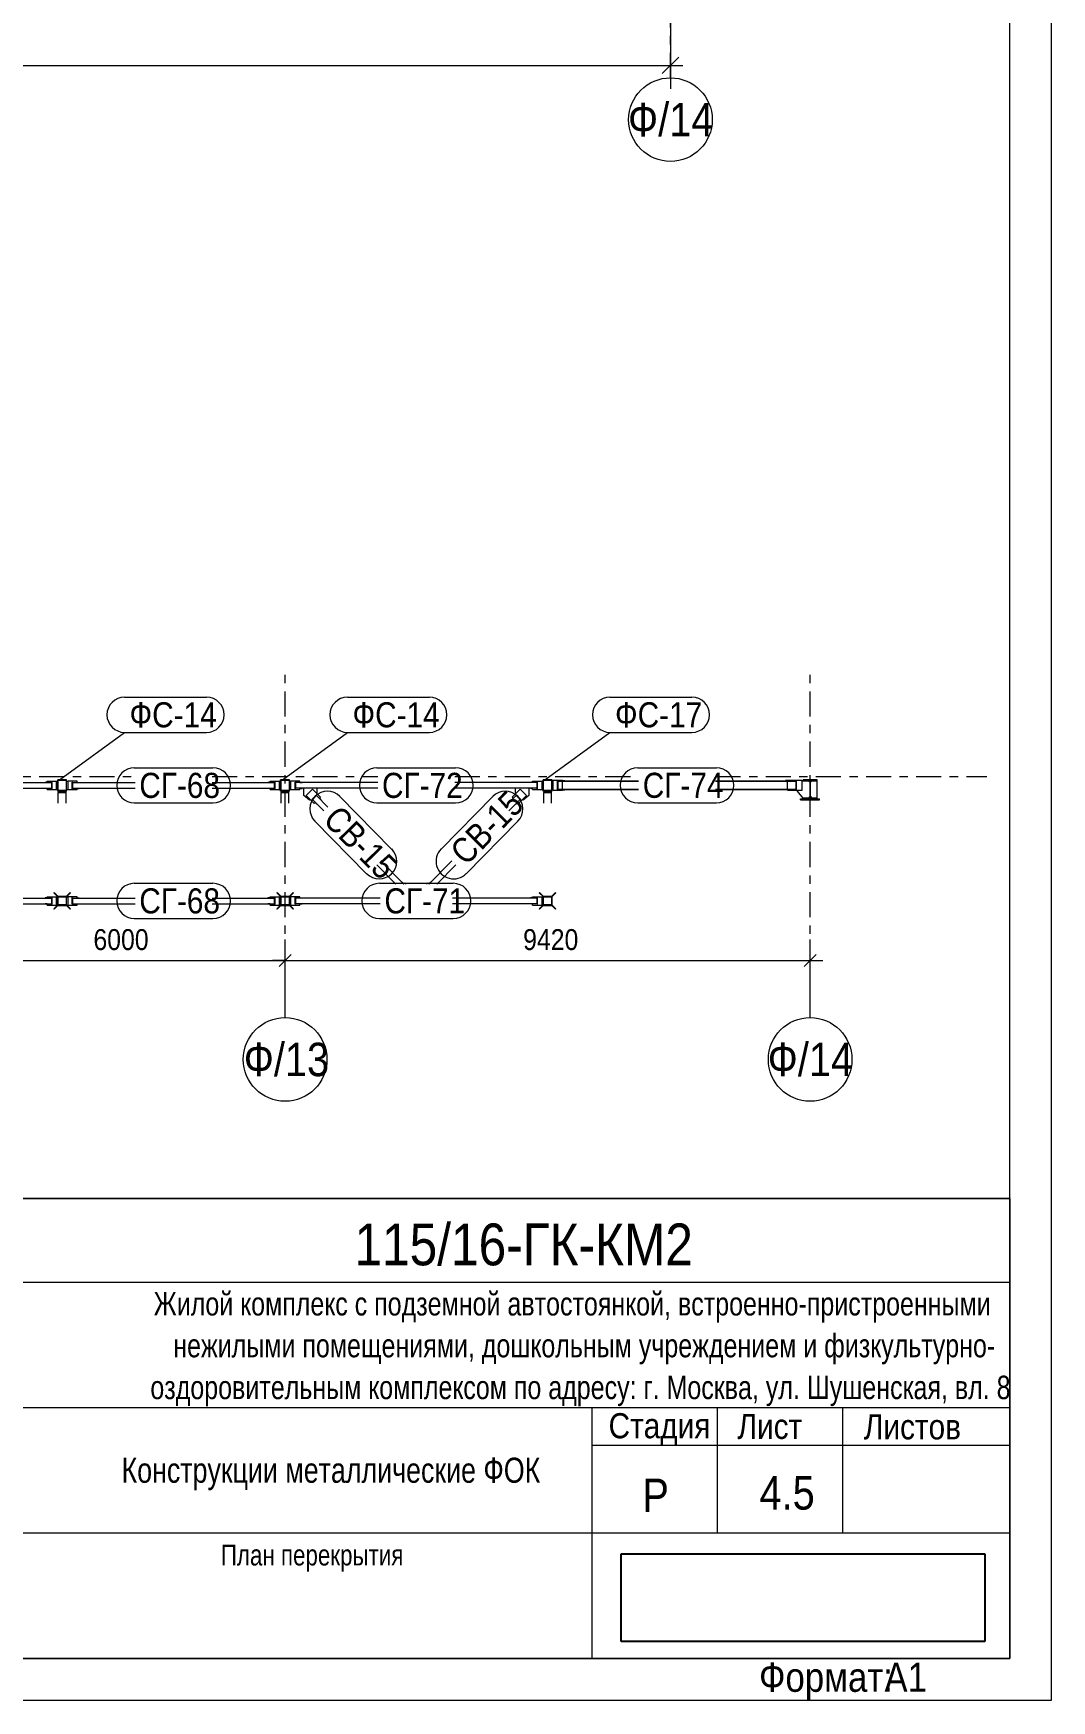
# Model space of a CAD drawing. Header units: millimetres. Extents: x -59 to 782, y -224 to 370.
# Drawn here: x 660 to 781.8, y -224.1 to -24.7 of the extents above; entities that cross this region are included whole.
import ezdxf

# ---------------------------------------------------------------- set-up
doc = ezdxf.new("R2010")
doc.units = ezdxf.units.MM
doc.linetypes.add('XKITLINE00', pattern=[0])
doc.linetypes.add('XKITLINE03', pattern=[6, 3, -1, 1, -1])
for name, color, linetype, lineweight in [('DrawingSheet', 5, 'Continuous', 0), ('OtherObjectType', 1, 'Continuous', 0), ('Part', 2, 'Continuous', 0), ('PartMark', 3, 'Continuous', 0), ('S-GRID', 1, 'Continuous', 0), ('Z-DIMENSIONS', 1, 'Continuous', 0)]:
    doc.layers.add(name, color=color, linetype=linetype, lineweight=lineweight)
doc.styles.add('GOST type A', font='ARIAL.TTF')
picture_1 = doc.add_image_def('image3.jpg', size_in_pixel=(784, 174))

msp = doc.modelspace()

# ---------------------------------------------------------------- linework, layer by layer
at = {"layer": 'DrawingSheet', "linetype": 'XKITLINE00', "lineweight": 0}
for p, q in [((781.8, -224), (781.8, 370)), ((776.8, -219), (776.8, 365)), ((-39.2, -219), (776.8, -219)), ((-59.2, -224), (781.8, -224))]:
    msp.add_line(p, q, dxfattribs=at)
at = {"layer": 'OtherObjectType', "linetype": 'XKITLINE00', "lineweight": 0}
for p, q in [((776.8, -164), (591.8, -164)), ((591.8, -164), (776.8, -164)), ((776.8, -164), (776.8, -219)), ((656.8, -174), (776.8, -174)), ((591.8, -189), (776.8, -189)), ((726.8, -189), (726.8, -219)), ((741.8, -189), (741.8, -204)), ((756.8, -189), (756.8, -204)), ((726.8, -193.5), (776.8, -193.5)), ((656.8, -204), (776.8, -204)), ((776.8, -219), (591.8, -219))]:
    msp.add_line(p, q, dxfattribs=at)
at = {"layer": 'Part', "linetype": 'XKITLINE00', "lineweight": 0}
for p, q in [((654.71, -114.27), (662.19, -114.27)), ((654.71, -114.94), (662.19, -114.94)), ((661.39, -114.27), (661.39, -114.25)), ((661.65, -114.25), (661.39, -114.25)), ((661.39, -114.97), (661.39, -114.94)), ((661.65, -114.97), (661.39, -114.97)), ((661.65, -114.25), (661.65, -114.11)), ((661.65, -114.11), (662.77, -114.11)), ((661.65, -114.27), (661.65, -114.25)), ((661.65, -114.97), (661.65, -114.94)), ((661.65, -115.11), (661.65, -114.97)), ((661.65, -115.11), (662.77, -115.11)), ((662.19, -115.01), (662.19, -114.21)), ((662.19, -114.21), (662.24, -114.21)), ((662.19, -114.27), (662.19, -114.94)), ((662.19, -115.01), (662.24, -115.01)), ((662.24, -115.01), (662.24, -114.21)), ((662.77, -115.11), (662.77, -114.11)), ((662.77, -114.11), (662.91, -114.11)), ((662.77, -115.11), (662.91, -115.11)), ((662.91, -115.28), (662.91, -113.95)), ((663.97, -113.95), (662.91, -113.95)), ((662.91, -114.05), (662.95, -114.01)), ((662.91, -115.29), (662.91, -115.28)), ((662.91, -115.28), (663.97, -115.28)), ((662.95, -115.23), (662.95, -113.99)), ((662.95, -113.99), (663.93, -113.99)), ((663.93, -115.23), (662.95, -115.23)), ((662.97, -113.99), (663.02, -113.95)), ((663.02, -115.29), (662.97, -115.29)), ((662.97, -115.29), (662.97, -115.47)), ((663.06, -115.47), (662.97, -115.38)), ((662.97, -116.72), (662.97, -115.47)), ((662.97, -115.47), (663.91, -115.47)), ((663.02, -115.39), (663.02, -115.29)), ((663.86, -115.39), (663.02, -115.39)), ((663.86, -115.29), (663.86, -115.39)), ((663.91, -115.29), (663.86, -115.29)), ((663.91, -115.47), (663.91, -115.29)), ((663.91, -116.72), (663.91, -115.47)), ((663.93, -113.99), (663.93, -115.23)), ((663.93, -115.28), (663.97, -115.23)), ((663.97, -115.28), (663.97, -113.95)), ((663.97, -114.11), (664.11, -114.11)), ((663.97, -115.11), (664.11, -115.11)), ((663.97, -115.29), (663.97, -115.28)), ((665.23, -114.11), (664.11, -114.11)), ((664.11, -114.11), (664.11, -115.11)), ((664.11, -115.11), (665.23, -115.11)), ((664.64, -115.01), (664.64, -114.21)), ((664.64, -114.21), (664.69, -114.21)), ((664.64, -115.01), (664.69, -115.01)), ((664.69, -115.01), (664.69, -114.21)), ((664.69, -114.27), (664.69, -114.94)), ((664.69, -114.27), (672.17, -114.27)), ((664.69, -114.94), (672.17, -114.94)), ((665.23, -114.25), (665.23, -114.11)), ((665.23, -114.25), (665.49, -114.25)), ((665.23, -114.27), (665.23, -114.25)), ((665.23, -114.94), (665.23, -114.97)), ((665.23, -114.97), (665.49, -114.97)), ((665.23, -115.11), (665.23, -114.97)), ((665.49, -114.25), (665.49, -114.27)), ((665.49, -114.97), (665.49, -114.94)), ((681.38, -114.27), (688.85, -114.27)), ((681.38, -114.94), (688.85, -114.94)), ((688.05, -114.27), (688.05, -114.25)), ((688.32, -114.25), (688.05, -114.25)), ((688.05, -114.97), (688.05, -114.94)), ((688.32, -114.97), (688.05, -114.97)), ((688.32, -114.25), (688.32, -114.11)), ((688.32, -114.11), (689.44, -114.11)), ((688.32, -114.27), (688.32, -114.25)), ((688.32, -114.97), (688.32, -114.94)), ((688.32, -115.11), (688.32, -114.97)), ((688.32, -115.11), (689.44, -115.11)), ((688.85, -115.01), (688.85, -114.21)), ((688.85, -114.21), (688.91, -114.21)), ((688.85, -114.27), (688.85, -114.94)), ((688.85, -115.01), (688.91, -115.01)), ((688.91, -115.01), (688.91, -114.21)), ((689.44, -115.11), (689.44, -114.11)), ((689.44, -114.11), (689.57, -114.11)), ((689.44, -115.11), (689.57, -115.11)), ((689.57, -115.28), (689.57, -113.95)), ((690.64, -113.95), (689.57, -113.95)), ((689.57, -115.28), (689.62, -115.23)), ((689.57, -115.29), (689.57, -115.28)), ((689.57, -115.28), (690.64, -115.28)), ((689.62, -115.23), (689.62, -113.99)), ((689.62, -113.99), (690.59, -113.99)), ((690.59, -115.23), (689.62, -115.23)), ((689.69, -115.29), (689.64, -115.29)), ((689.64, -115.29), (689.64, -115.47)), ((689.64, -116.72), (689.64, -115.47)), ((689.64, -115.47), (690.57, -115.47)), ((689.69, -115.39), (689.69, -115.29)), ((690.53, -115.39), (689.69, -115.39)), ((690.3, -115.47), (690.21, -115.39)), ((690.53, -115.29), (690.53, -115.39)), ((690.57, -115.29), (690.53, -115.29)), ((690.57, -115.47), (690.57, -115.29)), ((690.57, -116.72), (690.57, -115.47)), ((690.59, -113.99), (690.59, -115.23)), ((690.59, -114.26), (690.64, -114.21)), ((690.64, -115.28), (690.64, -113.95)), ((690.64, -114.11), (690.77, -114.11)), ((690.64, -115.11), (690.77, -115.11)), ((690.64, -115.29), (690.64, -115.28)), ((691.89, -114.11), (690.77, -114.11)), ((690.77, -114.11), (690.77, -115.11)), ((690.77, -115.11), (691.89, -115.11)), ((691.31, -114.25), (691.35, -114.21)), ((691.31, -115.01), (691.31, -114.21)), ((691.31, -114.21), (691.36, -114.21)), ((691.31, -115.01), (691.36, -115.01)), ((691.36, -115.01), (691.36, -114.21)), ((701.2, -114.27), (691.36, -114.27)), ((691.36, -114.27), (691.36, -114.94)), ((701.2, -114.94), (691.36, -114.94)), ((691.89, -114.25), (691.89, -114.11)), ((691.89, -114.25), (692.16, -114.25)), ((691.89, -114.27), (691.89, -114.25)), ((691.89, -114.94), (691.89, -114.97)), ((691.89, -115.11), (691.89, -114.97)), ((691.89, -114.97), (692.16, -114.97)), ((692.16, -114.25), (692.16, -114.27)), ((692.16, -114.97), (692.16, -114.94)), ((692.35, -115.81), (692.35, -114.94)), ((693.4, -115.07), (692.64, -115.82)), ((694.34, -116.02), (693.4, -115.07)), ((693.87, -115.55), (693.96, -115.45)), ((693.96, -115.45), (693.96, -114.94)), ((720.25, -114.27), (710.41, -114.27)), ((720.25, -114.94), (710.41, -114.94)), ((717.28, -116.02), (718.22, -115.07)), ((717.65, -115.45), (717.65, -114.94)), ((717.65, -115.45), (717.75, -115.55)), ((718.98, -115.82), (718.22, -115.07)), ((719.27, -114.94), (719.27, -115.81)), ((719.45, -114.27), (719.45, -114.25)), ((719.72, -114.25), (719.45, -114.25)), ((719.45, -114.97), (719.45, -114.94)), ((719.72, -114.97), (719.45, -114.97)), ((719.72, -114.25), (719.72, -114.11)), ((719.72, -114.11), (720.84, -114.11)), ((719.72, -114.27), (719.72, -114.25)), ((719.72, -114.97), (719.72, -114.94)), ((719.72, -115.11), (719.72, -114.97)), ((719.72, -115.11), (720.84, -115.11)), ((720.25, -115.01), (720.25, -114.21)), ((720.25, -114.21), (720.31, -114.21)), ((720.25, -114.27), (720.25, -114.94)), ((720.31, -114.81), (720.25, -114.86)), ((720.25, -115.01), (720.31, -115.01)), ((720.31, -115.01), (720.31, -114.21)), ((720.84, -115.11), (720.84, -114.11)), ((720.84, -114.11), (720.97, -114.11)), ((720.84, -115.11), (720.97, -115.11)), ((720.97, -115.28), (720.97, -113.95)), ((722.04, -113.95), (720.97, -113.95)), ((720.97, -114.73), (721.02, -114.68)), ((720.97, -115.29), (720.97, -115.28)), ((720.97, -115.28), (722.04, -115.28)), ((721.02, -115.23), (721.02, -113.99)), ((721.02, -113.99), (721.99, -113.99)), ((721.99, -115.23), (721.02, -115.23)), ((721.09, -115.29), (721.04, -115.29)), ((721.04, -115.29), (721.04, -115.47)), ((721.04, -116.72), (721.04, -115.47)), ((721.04, -115.47), (721.97, -115.47)), ((721.09, -115.39), (721.09, -115.29)), ((721.93, -115.39), (721.09, -115.39)), ((721.71, -113.99), (721.76, -113.95)), ((721.93, -115.29), (721.93, -115.39)), ((721.97, -115.29), (721.93, -115.29)), ((721.97, -115.39), (721.93, -115.35)), ((721.97, -115.47), (721.97, -115.29)), ((721.97, -116.72), (721.97, -115.47)), ((721.99, -113.99), (721.99, -115.23)), ((722.04, -115.28), (722.04, -113.95)), ((722.04, -114.1), (722.17, -114.1)), ((722.04, -115.1), (722.17, -115.1)), ((722.04, -115.29), (722.04, -115.28)), ((722.17, -114), (722.71, -114)), ((722.17, -115.2), (722.17, -114)), ((722.17, -115.2), (722.71, -115.2)), ((722.71, -115.2), (722.71, -114)), ((722.71, -114), (722.76, -114)), ((722.71, -115.2), (722.76, -115.2)), ((722.76, -114), (723.29, -114)), ((722.76, -115.2), (722.76, -114)), ((722.76, -114.12), (722.76, -114.07)), ((722.76, -114.07), (732.39, -114.07)), ((722.76, -114.12), (732.39, -114.12)), ((732.39, -115.09), (722.76, -115.09)), ((722.76, -115.09), (722.76, -115.14)), ((732.39, -115.14), (722.76, -115.14)), ((722.76, -115.2), (723.29, -115.2)), ((723.29, -114.04), (723.29, -114)), ((723.29, -114.07), (723.29, -114.04)), ((723.29, -114.04), (723.56, -114.04)), ((723.29, -115.09), (723.29, -114.12)), ((723.29, -115.16), (723.29, -115.14)), ((723.29, -115.2), (723.29, -115.16)), ((723.29, -115.16), (723.56, -115.16)), ((723.56, -114.07), (723.56, -114.04)), ((723.56, -115.16), (723.56, -115.14)), ((724.9, -115.14), (724.88, -115.12)), ((724.98, -114.12), (724.96, -114.1)), ((727.14, -115.14), (727.11, -115.11)), ((727.22, -114.12), (727.19, -114.09)), ((729.39, -115.14), (729.34, -115.09)), ((729.47, -114.12), (729.42, -114.07)), ((731.62, -115.13), (731.59, -115.09)), ((731.7, -114.11), (731.67, -114.07)), ((741.6, -114.07), (751.22, -114.07)), ((741.6, -114.12), (751.22, -114.12)), ((751.22, -115.09), (741.6, -115.09)), ((751.22, -115.14), (741.6, -115.14)), ((745.1, -115.14), (745.06, -115.09)), ((745.18, -114.12), (745.14, -114.07)), ((749.58, -115.13), (749.55, -115.09)), ((749.66, -114.1), (749.63, -114.07)), ((750.22, -114.04), (749.96, -114.04)), ((749.96, -114.04), (749.96, -114.07)), ((749.96, -115.16), (749.96, -115.14)), ((750.22, -115.16), (749.96, -115.16)), ((750.22, -114.04), (750.22, -114)), ((750.22, -114), (751.22, -114)), ((750.22, -114.07), (750.22, -114.04)), ((750.22, -115.09), (750.22, -114.12)), ((750.22, -115.14), (750.22, -115.16)), ((750.22, -115.2), (750.22, -115.16)), ((750.22, -115.2), (751.22, -115.2)), ((751.22, -115.2), (751.22, -114)), ((751.22, -114), (751.28, -114)), ((751.22, -114.12), (751.22, -114.07)), ((751.22, -115.09), (751.22, -115.14)), ((751.22, -115.2), (751.28, -115.2)), ((751.28, -115.2), (751.28, -114)), ((751.28, -114), (751.94, -114)), ((751.28, -115.2), (751.94, -115.2)), ((751.41, -115.32), (751.41, -115.2)), ((752.08, -116.12), (751.41, -115.32)), ((751.94, -115.2), (751.94, -114)), ((751.94, -114.07), (752.71, -114.07)), ((752.07, -113.96), (752.07, -114.05)), ((753.74, -113.96), (752.07, -113.96)), ((752.07, -114.07), (752.07, -114.05)), ((752.07, -114.05), (752.88, -114.05)), ((752.71, -114.07), (752.88, -114.24)), ((752.88, -114.05), (752.88, -116.13)), ((752.94, -114.09), (752.88, -114.15)), ((752.94, -116.13), (752.94, -114.05)), ((752.94, -114.05), (753.74, -114.05)), ((753.11, -114.07), (752.94, -114.24)), ((753.07, -113.96), (752.98, -114.05)), ((753.74, -114.07), (753.11, -114.07)), ((753.74, -114.05), (753.74, -113.96)), ((753.74, -114.07), (753.74, -114.05)), ((753.74, -116.12), (753.74, -114.07)), ((693.01, -116.39), (692.35, -115.81)), ((693.58, -116.77), (692.64, -115.82)), ((693.01, -116.39), (693.11, -116.3)), ((693.3, -116.3), (693.87, -115.74)), ((693.33, -116.34), (693.3, -116.3)), ((693.33, -116.34), (693.9, -115.77)), ((693.38, -116.29), (693.86, -115.82)), ((693.38, -116.29), (694.75, -117.67)), ((693.58, -116.77), (693.7, -116.65)), ((693.72, -116.63), (693.7, -116.65)), ((693.7, -116.65), (693.89, -116.84)), ((693.86, -115.82), (695.22, -117.21)), ((693.87, -115.74), (693.9, -115.77)), ((693.89, -116.84), (693.91, -116.82)), ((694.19, -116.16), (694.21, -116.14)), ((694.21, -116.14), (694.34, -116.02)), ((694.21, -116.14), (694.4, -116.33)), ((694.4, -116.33), (694.38, -116.35)), ((716.4, -117.21), (717.76, -115.82)), ((718.24, -116.29), (716.87, -117.67)), ((717.4, -116.14), (717.22, -116.33)), ((717.22, -116.33), (717.24, -116.35)), ((717.28, -116.02), (717.4, -116.14)), ((717.42, -116.16), (717.4, -116.14)), ((717.75, -115.74), (717.71, -115.77)), ((718.28, -116.34), (717.71, -115.77)), ((717.73, -116.84), (717.71, -116.82)), ((717.92, -116.65), (717.73, -116.84)), ((718.32, -116.3), (717.75, -115.74)), ((717.76, -115.82), (718.24, -116.29)), ((717.9, -116.63), (717.92, -116.65)), ((717.92, -116.65), (718.04, -116.77)), ((718.04, -116.77), (718.98, -115.82)), ((718.32, -116.3), (718.28, -116.34)), ((718.51, -116.3), (718.6, -116.39)), ((719.27, -115.81), (718.6, -116.39)), ((751.77, -116.33), (751.77, -116.22)), ((751.77, -116.22), (754.04, -116.22)), ((751.77, -116.34), (751.77, -116.33)), ((751.77, -116.33), (754.04, -116.33)), ((754.04, -116.34), (751.77, -116.34)), ((752.88, -116.13), (752.07, -116.13)), ((752.07, -116.13), (752.07, -116.22)), ((752.07, -116.22), (753.74, -116.22)), ((752.71, -116.12), (752.08, -116.12)), ((752.44, -116.33), (752.33, -116.22)), ((752.88, -115.95), (752.71, -116.12)), ((752.94, -115.95), (753.11, -116.12)), ((753.74, -116.13), (752.94, -116.13)), ((753.14, -116.13), (753.05, -116.22)), ((753.11, -116.12), (753.74, -116.12)), ((753.74, -116.22), (753.74, -116.13)), ((754.04, -116.33), (754.04, -116.22)), ((754.04, -116.33), (754.04, -116.34)), ((701.08, -124.1), (703.37, -126.42)), ((701.56, -123.64), (704.31, -126.42)), ((707.31, -126.42), (710.06, -123.64)), ((710.53, -124.1), (708.25, -126.42)), ((662.44, -127.46), (662.48, -127.42)), ((662.44, -127.46), (662.89, -127.91)), ((662.48, -127.42), (662.93, -127.87)), ((663.96, -127.87), (664.41, -127.42)), ((663.99, -127.91), (664.45, -127.46)), ((664.41, -127.42), (664.45, -127.46)), ((689.1, -127.46), (689.14, -127.42)), ((689.1, -127.46), (689.56, -127.91)), ((689.14, -127.42), (689.59, -127.87)), ((690.62, -127.87), (691.07, -127.42)), ((690.66, -127.91), (691.11, -127.46)), ((691.07, -127.42), (691.11, -127.46)), ((704.11, -126.19), (704.09, -126.21)), ((704.3, -126.38), (704.11, -126.19)), ((704.28, -126.4), (704.3, -126.38)), ((704.3, -126.38), (704.42, -126.26)), ((704.42, -126.26), (704.59, -126.42)), ((707.19, -126.26), (707.03, -126.42)), ((707.19, -126.26), (707.32, -126.38)), ((707.32, -126.38), (707.5, -126.19)), ((707.34, -126.4), (707.32, -126.38)), ((707.5, -126.19), (707.52, -126.21)), ((720.5, -127.46), (720.54, -127.42)), ((720.5, -127.46), (720.96, -127.91)), ((720.54, -127.42), (720.99, -127.87)), ((722.02, -127.87), (722.47, -127.42)), ((722.06, -127.91), (722.51, -127.46)), ((722.47, -127.42), (722.51, -127.46)), ((654.71, -128.09), (662.19, -128.09)), ((654.71, -128.76), (662.19, -128.76)), ((661.39, -128.09), (661.39, -128.06)), ((661.65, -128.06), (661.39, -128.06)), ((661.39, -128.78), (661.39, -128.76)), ((661.65, -128.78), (661.39, -128.78)), ((661.65, -128.06), (661.65, -127.92)), ((661.65, -127.92), (662.77, -127.92)), ((661.65, -128.09), (661.65, -128.06)), ((661.65, -128.78), (661.65, -128.76)), ((661.65, -128.92), (661.65, -128.78)), ((661.65, -128.92), (662.77, -128.92)), ((662.19, -128.82), (662.19, -128.02)), ((662.19, -128.02), (662.24, -128.02)), ((662.19, -128.09), (662.19, -128.76)), ((662.19, -128.82), (662.24, -128.82)), ((662.24, -128.82), (662.24, -128.02)), ((662.44, -129.39), (662.89, -128.94)), ((662.48, -129.43), (662.44, -129.39)), ((662.48, -129.43), (662.93, -128.98)), ((662.64, -129.26), (662.57, -129.26)), ((662.77, -128.92), (662.77, -127.92)), ((662.77, -127.92), (662.91, -127.92)), ((662.77, -128.92), (662.91, -128.92)), ((662.89, -127.91), (662.93, -127.87)), ((662.89, -128.94), (662.93, -128.98)), ((662.91, -128.96), (662.91, -127.89)), ((663.97, -127.89), (662.91, -127.89)), ((662.96, -128.79), (662.91, -128.74)), ((662.91, -128.96), (663.97, -128.96)), ((662.96, -128.9), (662.96, -127.94)), ((662.96, -127.94), (663.92, -127.94)), ((663.92, -128.9), (662.96, -128.9)), ((663.12, -128.96), (663.07, -128.9)), ((663.92, -127.94), (663.92, -128.9)), ((663.99, -127.91), (663.96, -127.87)), ((663.99, -128.94), (663.96, -128.98)), ((664.41, -129.43), (663.96, -128.98)), ((663.97, -128.96), (663.97, -127.89)), ((663.97, -127.92), (664.11, -127.92)), ((663.97, -128.92), (664.11, -128.92)), ((664.45, -129.39), (663.99, -128.94)), ((664.16, -127.74), (664.08, -127.74)), ((665.23, -127.92), (664.11, -127.92)), ((664.11, -127.92), (664.11, -128.92)), ((664.11, -128.92), (665.23, -128.92)), ((664.45, -129.39), (664.41, -129.43)), ((664.64, -128.82), (664.64, -128.02)), ((664.64, -128.02), (664.69, -128.02)), ((664.64, -128.48), (664.69, -128.43)), ((664.64, -128.82), (664.69, -128.82)), ((664.69, -128.82), (664.69, -128.02)), ((664.69, -128.09), (664.69, -128.76)), ((664.69, -128.09), (672.17, -128.09)), ((664.69, -128.76), (672.17, -128.76)), ((665.23, -128.06), (665.23, -127.92)), ((665.23, -128.06), (665.49, -128.06)), ((665.23, -128.09), (665.23, -128.06)), ((665.23, -128.76), (665.23, -128.78)), ((665.23, -128.78), (665.49, -128.78)), ((665.23, -128.92), (665.23, -128.78)), ((665.49, -128.06), (665.49, -128.09)), ((665.49, -128.78), (665.49, -128.76)), ((681.38, -128.09), (688.85, -128.09)), ((681.38, -128.76), (688.85, -128.76)), ((688.05, -128.09), (688.05, -128.06)), ((688.32, -128.06), (688.05, -128.06)), ((688.05, -128.78), (688.05, -128.76)), ((688.32, -128.78), (688.05, -128.78)), ((688.32, -128.06), (688.32, -127.92)), ((688.32, -127.92), (689.44, -127.92)), ((688.32, -128.09), (688.32, -128.06)), ((688.32, -128.78), (688.32, -128.76)), ((688.32, -128.92), (688.32, -128.78)), ((688.32, -128.92), (689.44, -128.92)), ((688.85, -128.82), (688.85, -128.02)), ((688.85, -128.02), (688.91, -128.02)), ((688.85, -128.09), (688.85, -128.76)), ((688.91, -128.49), (688.85, -128.55)), ((688.85, -128.82), (688.91, -128.82)), ((688.91, -128.82), (688.91, -128.02)), ((689.1, -129.39), (689.56, -128.94)), ((689.14, -129.43), (689.1, -129.39)), ((689.14, -129.43), (689.59, -128.98)), ((689.31, -129.26), (689.24, -129.26)), ((689.44, -128.92), (689.44, -127.92)), ((689.44, -127.92), (689.57, -127.92)), ((689.44, -128.92), (689.57, -128.92)), ((689.56, -127.91), (689.59, -127.87)), ((689.56, -128.94), (689.59, -128.98)), ((689.57, -128.96), (689.57, -127.89)), ((690.64, -127.89), (689.57, -127.89)), ((689.57, -128.96), (690.64, -128.96)), ((689.63, -128.9), (689.63, -127.94)), ((689.63, -127.94), (690.59, -127.94)), ((690.59, -128.9), (689.63, -128.9)), ((690, -127.94), (689.95, -127.89)), ((690.59, -127.94), (690.59, -128.9)), ((690.64, -128.58), (690.59, -128.53)), ((690.66, -127.91), (690.62, -127.87)), ((690.66, -128.94), (690.62, -128.98)), ((691.07, -129.43), (690.62, -128.98)), ((690.64, -128.96), (690.64, -127.89)), ((690.64, -127.92), (690.77, -127.92)), ((690.64, -128.92), (690.77, -128.92)), ((691.11, -129.39), (690.66, -128.94)), ((690.83, -127.74), (690.75, -127.74)), ((691.89, -127.92), (690.77, -127.92)), ((690.77, -127.92), (690.77, -128.92)), ((690.77, -128.92), (691.89, -128.92)), ((691.11, -129.39), (691.07, -129.43)), ((691.31, -128.82), (691.31, -128.02)), ((691.31, -128.02), (691.36, -128.02)), ((691.31, -128.82), (691.36, -128.82)), ((691.36, -128.82), (691.36, -128.02)), ((701.49, -128.09), (691.36, -128.09)), ((691.36, -128.09), (691.36, -128.76)), ((701.49, -128.76), (691.36, -128.76)), ((691.89, -128.06), (691.89, -127.92)), ((691.89, -128.06), (692.16, -128.06)), ((691.89, -128.09), (691.89, -128.06)), ((691.89, -128.76), (691.89, -128.78)), ((691.89, -128.92), (691.89, -128.78)), ((691.89, -128.78), (692.16, -128.78)), ((692.16, -128.06), (692.16, -128.09)), ((692.16, -128.78), (692.16, -128.76)), ((720.25, -128.09), (710.12, -128.09)), ((720.25, -128.76), (710.12, -128.76)), ((719.45, -128.09), (719.45, -128.06)), ((719.72, -128.06), (719.45, -128.06)), ((719.45, -128.78), (719.45, -128.76)), ((719.72, -128.78), (719.45, -128.78)), ((719.72, -128.06), (719.72, -127.92)), ((719.72, -127.92), (720.84, -127.92)), ((719.72, -128.09), (719.72, -128.06)), ((719.72, -128.78), (719.72, -128.76)), ((719.72, -128.92), (719.72, -128.78)), ((719.72, -128.92), (720.84, -128.92)), ((720.25, -128.82), (720.25, -128.02)), ((720.25, -128.02), (720.31, -128.02)), ((720.25, -128.09), (720.25, -128.76)), ((720.31, -128.14), (720.25, -128.19)), ((720.25, -128.82), (720.31, -128.82)), ((720.31, -128.82), (720.31, -128.02)), ((720.5, -129.39), (720.96, -128.94)), ((720.54, -129.43), (720.5, -129.39)), ((720.54, -129.43), (720.99, -128.98)), ((720.72, -129.25), (720.64, -129.25)), ((720.72, -127.67), (720.72, -127.6)), ((720.84, -128.92), (720.84, -127.92)), ((720.84, -127.92), (720.97, -127.92)), ((720.84, -128.92), (720.97, -128.92)), ((720.96, -127.91), (720.99, -127.87)), ((720.96, -128.94), (720.99, -128.98)), ((720.97, -128.96), (720.97, -127.89)), ((722.04, -127.89), (720.97, -127.89)), ((721.03, -128.12), (720.97, -128.07)), ((720.97, -128.96), (722.04, -128.96)), ((721.03, -128.9), (721.03, -127.94)), ((721.03, -127.94), (721.99, -127.94)), ((721.99, -128.9), (721.03, -128.9)), ((721.87, -128.96), (721.81, -128.9)), ((721.99, -127.94), (721.99, -128.9)), ((722.06, -127.91), (722.02, -127.87)), ((722.06, -128.94), (722.02, -128.98)), ((722.47, -129.43), (722.02, -128.98)), ((722.04, -128.96), (722.04, -127.89)), ((722.51, -129.39), (722.06, -128.94)), ((722.23, -127.74), (722.16, -127.74)), ((722.24, -129.19), (722.24, -129.12)), ((722.51, -129.39), (722.47, -129.43))]:
    msp.add_line(p, q, dxfattribs=at)
at = {"layer": 'PartMark', "linetype": 'XKITLINE00', "lineweight": 0}
for p, q in [((670.9, -104.07), (680.71, -104.07)), ((697.57, -104.07), (707.37, -104.07)), ((728.97, -104.07), (738.77, -104.07)), ((663.12, -113.95), (670.9, -108.27)), ((670.9, -108.27), (680.71, -108.27)), ((689.79, -113.95), (697.57, -108.27)), ((697.57, -108.27), (707.37, -108.27)), ((721.19, -113.95), (728.97, -108.27)), ((728.97, -108.27), (738.77, -108.27)), ((672.07, -112.51), (681.48, -112.51)), ((701.1, -112.51), (710.51, -112.51)), ((732.29, -112.5), (741.7, -112.5)), ((672.07, -116.71), (681.48, -116.71)), ((696.66, -115.93), (702.85, -122.22)), ((701.1, -116.71), (710.51, -116.71)), ((708.76, -122.22), (714.96, -115.93)), ((732.29, -116.7), (741.7, -116.7)), ((693.66, -118.88), (699.86, -125.17)), ((711.76, -125.17), (717.95, -118.88)), ((672.07, -126.32), (681.48, -126.32)), ((701.39, -126.32), (710.22, -126.32)), ((672.07, -130.52), (681.48, -130.52)), ((701.39, -130.52), (710.22, -130.52))]:
    msp.add_line(p, q, dxfattribs=at)
for centre, start, end in [((670.9, -106.17), 90, 270), ((680.71, -106.17), 270, 90), ((697.57, -106.17), 90, 270), ((707.37, -106.17), 270, 90), ((728.97, -106.17), 90, 270), ((738.77, -106.17), 270, 90), ((672.07, -114.61), 90, 270), ((681.48, -114.61), 270, 90), ((701.1, -114.61), 90, 270), ((710.51, -114.61), 270, 90), ((732.29, -114.6), 90, 270), ((741.7, -114.6), 270, 90), ((695.16, -117.41), 44.5804, 224.5804), ((716.46, -117.41), 315.4196, 135.4196), ((701.36, -123.69), 224.5804, 44.5804), ((710.26, -123.69), 135.4196, 315.4196), ((672.07, -128.42), 90, 270), ((681.48, -128.42), 270, 90), ((701.39, -128.42), 90, 270), ((710.22, -128.42), 270, 90)]:
    msp.add_arc(centre, 2.1, start, end, dxfattribs=at)
at = {"layer": 'S-GRID', "linetype": 'XKITLINE03', "lineweight": 0}
for p, q in [((736.2, -30), (736.2, 47.47)), ((690.11, -142.38), (690.11, -101.08)), ((752.91, -142.38), (752.91, -101.08)), ((654.71, -113.56), (672.17, -113.56)), ((681.38, -113.56), (701.2, -113.56)), ((710.41, -113.56), (732.39, -113.56)), ((741.6, -113.56), (774.04, -113.56))]:
    msp.add_line(p, q, dxfattribs=at)
at = {"layer": 'S-GRID', "linetype": 'XKITLINE00', "lineweight": 0}
for centre in [(736.2, -35), (690.11, -147.38), (752.91, -147.38)]:
    msp.add_circle(centre, 5, dxfattribs=at)
at = {"layer": 'Z-DIMENSIONS', "linetype": 'XKITLINE00', "lineweight": 0}
for p, q in [((736.2, -1), (736.2, -31.31)), ((737.19, -27.52), (735.21, -29.5)), ((0, -28.51), (736.2, -28.51)), ((736.2, -28.51), (737.7, -28.51)), ((690.11, -141.38), (690.11, -133.05)), ((690.11, -141.38), (690.11, -133.05)), ((752.91, -141.38), (752.91, -133.05)), ((650.11, -135.55), (690.11, -135.55)), ((690.11, -135.55), (688.61, -135.55)), ((690.82, -134.85), (689.4, -136.26)), ((690.82, -134.85), (689.4, -136.26)), ((690.11, -135.55), (691.61, -135.55)), ((690.11, -135.55), (752.91, -135.55)), ((753.62, -134.85), (752.2, -136.26)), ((752.91, -135.55), (754.41, -135.55))]:
    msp.add_line(p, q, dxfattribs=at)
at = {"layer": 'Z-DIMENSIONS'}
for p in [(736.2, -28.51), (690.11, -135.55), (690.11, -135.55), (752.91, -135.55)]:
    msp.add_point(p, dxfattribs=at)

# ---------------------------------------------------------------- texts
at = {"layer": 'OtherObjectType', "style": 'GOST type A'}
for s, height, width, p in [('115/16-ГК-КМ2', 5, 0.85, (698.4, -172)), ('Жилой комплекс с подземной автостоянкой, встроенно-пристроенными', 2.8, 0.765, (674.39, -178)), ('нежилыми помещениями, дошкольным учреждением и физкультурно-', 2.8, 0.765, (676.73, -183)), ('оздоровительным комплексом по адресу: г. Москва, ул. Шушенская, вл. 8', 2.8, 0.765, (673.99, -188)), ('Стадия', 3, 0.85, (728.8, -192.68)), ('Лист', 3, 0.85, (744.22, -192.76)), ('Листов', 3, 0.85, (759.34, -192.81)), ('Конструкции металлические ФОК', 3, 0.765, (670.55, -198)), ('4.5', 4, 0.85, (746.86, -201.21)), ('Р', 4, 0.85, (732.85, -201.5)), ('План перекрытия', 2.5, 0.765, (682.43, -207.89)), ('Формат:', 3.5, 0.85, (746.8, -223)), ('A1', 3.5, 0.85, (761.8, -223))]:
    msp.add_text(s, height=height, dxfattribs=dict(at, width=width)).set_placement(p)
at = {"layer": 'PartMark', "style": 'GOST type A', "width": 0.85}
for s, p in [('ФС-14', (671.5, -107.67)), ('ФС-14', (698.17, -107.67)), ('ФС-17', (729.57, -107.67)), ('СГ-68', (672.67, -116.11)), ('СГ-72', (701.7, -116.11)), ('СГ-74', (732.89, -116.1)), ('СГ-68', (672.67, -129.92)), ('СГ-71', (701.99, -129.92))]:
    msp.add_text(s, height=3, dxfattribs=at).set_placement(p)
for rotation, p in [(45.4184, (711.75, -124.32)), (-45.4184, (694.51, -118.89))]:
    msp.add_text('СВ-15', height=3, rotation=rotation, dxfattribs=at).set_placement(p)
at = {"layer": 'S-GRID', "style": 'GOST type A', "width": 0.85}
for s, p in [('Ф/14', (731.12, -37)), ('Ф/13', (685.16, -149.38)), ('Ф/14', (747.83, -149.38))]:
    msp.add_text(s, height=4, dxfattribs=at).set_placement(p)
at = {"layer": 'Z-DIMENSIONS', "style": 'GOST type A', "width": 0.85}
for s, p in [('6000', (667.18, -134.3)), ('9420', (718.58, -134.3))]:
    msp.add_text(s, height=2.5, dxfattribs=at).set_placement(p)

# ---------------------------------------------------------------- pictures from other files: only their frames are drawn
image = msp.add_image(picture_1, insert=(730.3, -217), size_in_units=(43.5, 10.5))

doc.saveas('drawing.dxf')
